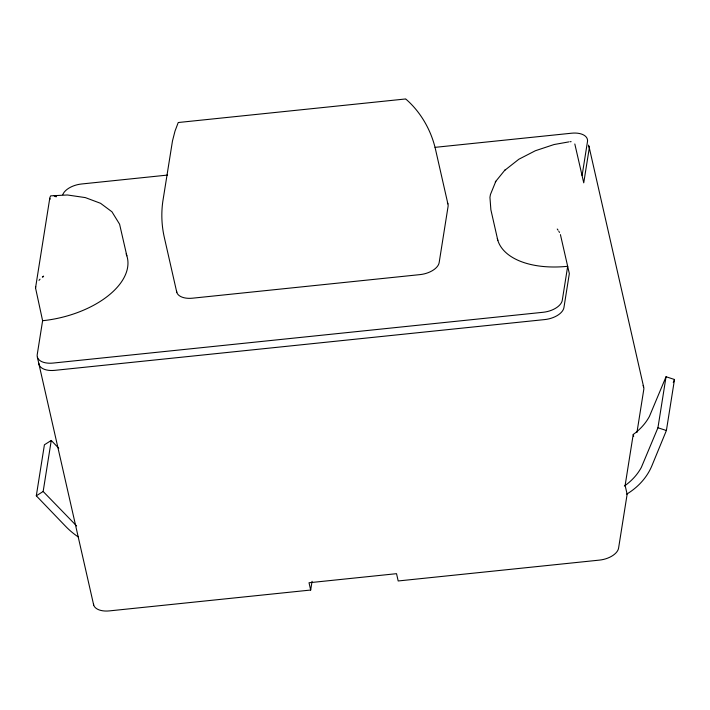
<?xml version="1.0" encoding="UTF-8"?>
<svg xmlns="http://www.w3.org/2000/svg" width="710" height="710" viewBox="0 0 710 710"><rect width="100%" height="100%" fill="white"/><g stroke="black" fill="none" stroke-linecap="round" stroke-linejoin="round"><path stroke-width="1.06" d="M126.85 255.813L119.591 224.191L111.94 211.784L100.563 203.309L85.333 197.602L67.441 194.984L50.641 195.853L49.877 197.566L35.535 287.914L42.609 320.716L37.213 354.68A17.883 9.816 -12.8 0 0 53.09 363.067L543.159 312.276A17.883 9.816 -12.8 0 0 562.284 300.259L567.68 266.294A79.538 43.665 -12.8 0 1 497.311 238.462M78.064 536.822A78.242 63.873 9 0 1 65.639 526.35L36.308 495.811L44.41 444.797L51.262 440.457L58.744 448.258M36.308 495.811L43.159 491.48L51.262 440.457M93.454 603.819A17.883 9.816 -12.8 0 0 109.402 610.893L310.678 590.037L312.063 581.304M582.093 175.556L587.481 141.592A17.883 9.816 -12.8 0 0 571.603 133.205L435.044 147.352M636.95 432.479L643.792 389.417A17.883 9.816 -12.8 0 0 643.074 385.654M624.365 486.03A69.287 56.56 9 0 0 641.334 467.42L657.939 427.766L666.042 376.744L674.5 379.495L666.397 430.508L651.975 465.574A78.242 63.873 9 0 1 626.673 494.169M35.535 287.914L35.731 286.733M666.042 376.744L649.428 416.397A69.287 56.56 9 0 1 633.364 434.378M673.266 382.495L674.5 379.495M495.846 181.263L490.433 194.54L489.944 197.345L490.876 209.769L497.843 240.459M504.588 170.462L518.859 159.235L535.367 150.742L554.04 144.538L568.852 141.893M495.296 181.938L505.05 169.903M38.997 280.379L40.026 279.181M42.334 277.007L43.567 276.075L43.461 276.74L42.476 276.9M55.265 196.359L56.259 196.2L56.152 196.865L54.2 195.853M178.21 122.581L174.997 131.137L172.477 140.962L162.803 201.516C161.108 213.55 161.649 225.869 164.383 237.708L176.799 292.378M178.769 122.466L405.153 99.01M167.436 175.086L81.535 183.996A17.883 9.816 -12.8 0 0 62.773 194.664M405.738 99.001C420.542 111.745 431.059 130.001 435.478 149.224L447.895 203.894M570.023 141.698L571.115 141.672M657.939 427.766L666.397 430.508M76.609 525.941L43.159 491.48M557.243 229.028L558.078 230.164M558.832 231.309L559.48 232.445M574.816 143.97L583.744 182.843L589.14 148.878A17.883 9.816 -12.8 0 0 588.43 145.115M560.421 234.619L569.331 273.581L563.944 307.545A17.883 9.816 -12.8 0 1 544.818 319.562L54.75 370.354A17.883 9.816 -12.8 0 1 38.81 363.28M588.963 146.304L643.615 386.843M633.675 436.366L633.231 434.405L625.128 485.418L627.134 494.266L618.587 548.084A17.883 9.816 -12.8 0 1 599.471 560.11L398.186 580.966L396.535 573.68L309.019 582.75L310.678 590.037M37.39 357.254L93.693 605.089M49.895 198.374L50.046 199.288M126.14 253.861A79.538 43.665 -12.8 0 1 42.609 320.716M176.559 291.118A17.883 9.816 -12.8 0 0 192.508 298.191L420.036 274.61A17.883 9.816 -12.8 0 0 439.162 262.594L448.072 206.468A17.883 9.816 -12.8 0 0 447.362 202.705"/></g></svg>
